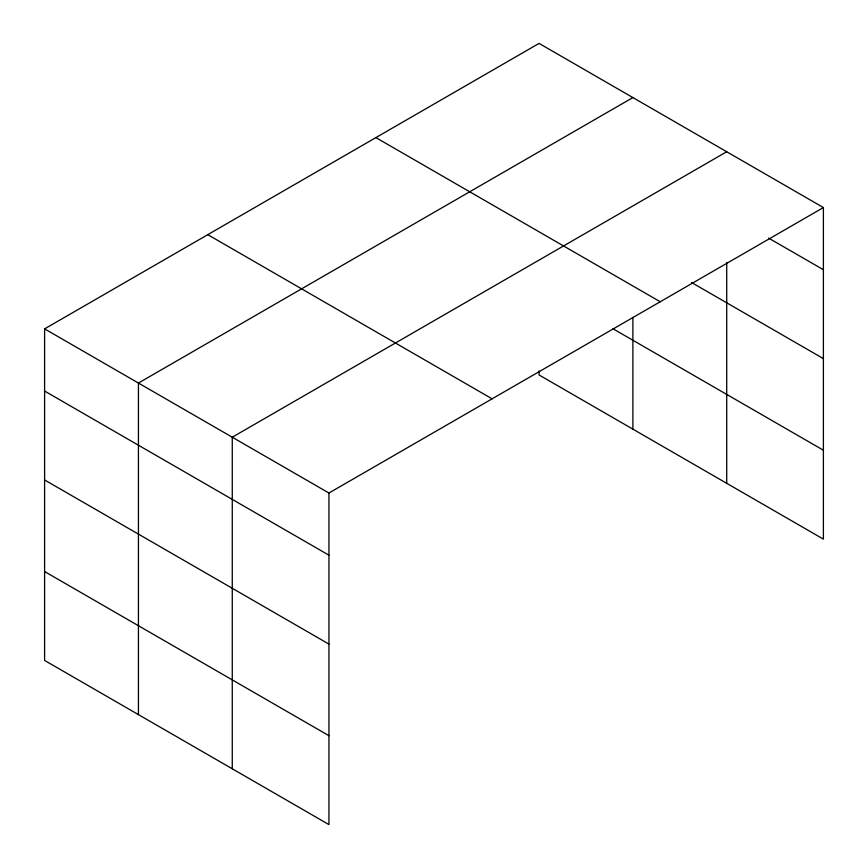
<?xml version="1.0" encoding="UTF-8"?>
<svg xmlns="http://www.w3.org/2000/svg" width="868" height="868" viewBox="0 0 868 868"><rect width="100%" height="100%" fill="white"/><g stroke="black" fill="none" stroke-linecap="round" stroke-linejoin="round"><path stroke-width="1.3" d="M823.396 207.561L539.061 43.4L44.604 328.874L44.604 660.44L328.939 824.6L328.939 493.024L823.396 207.561L823.396 539.126L539.061 374.976L539.061 370.929M726.722 262.407L726.722 483.313M632.891 97.574L138.435 383.048L138.435 714.614M726.722 151.748L232.266 437.212L232.266 768.788M768.647 238.125L823.396 269.72M691.536 282.501L823.396 358.625M375.898 137.611L660.222 301.76M612.949 328.733L823.396 450.221M207.778 234.664L492.102 398.824M44.604 328.874L328.939 493.024M44.604 391.045L328.939 555.194M44.604 479.95L328.939 644.099M44.604 571.545L328.939 735.695M632.891 317.341L632.891 429.139"/></g></svg>
